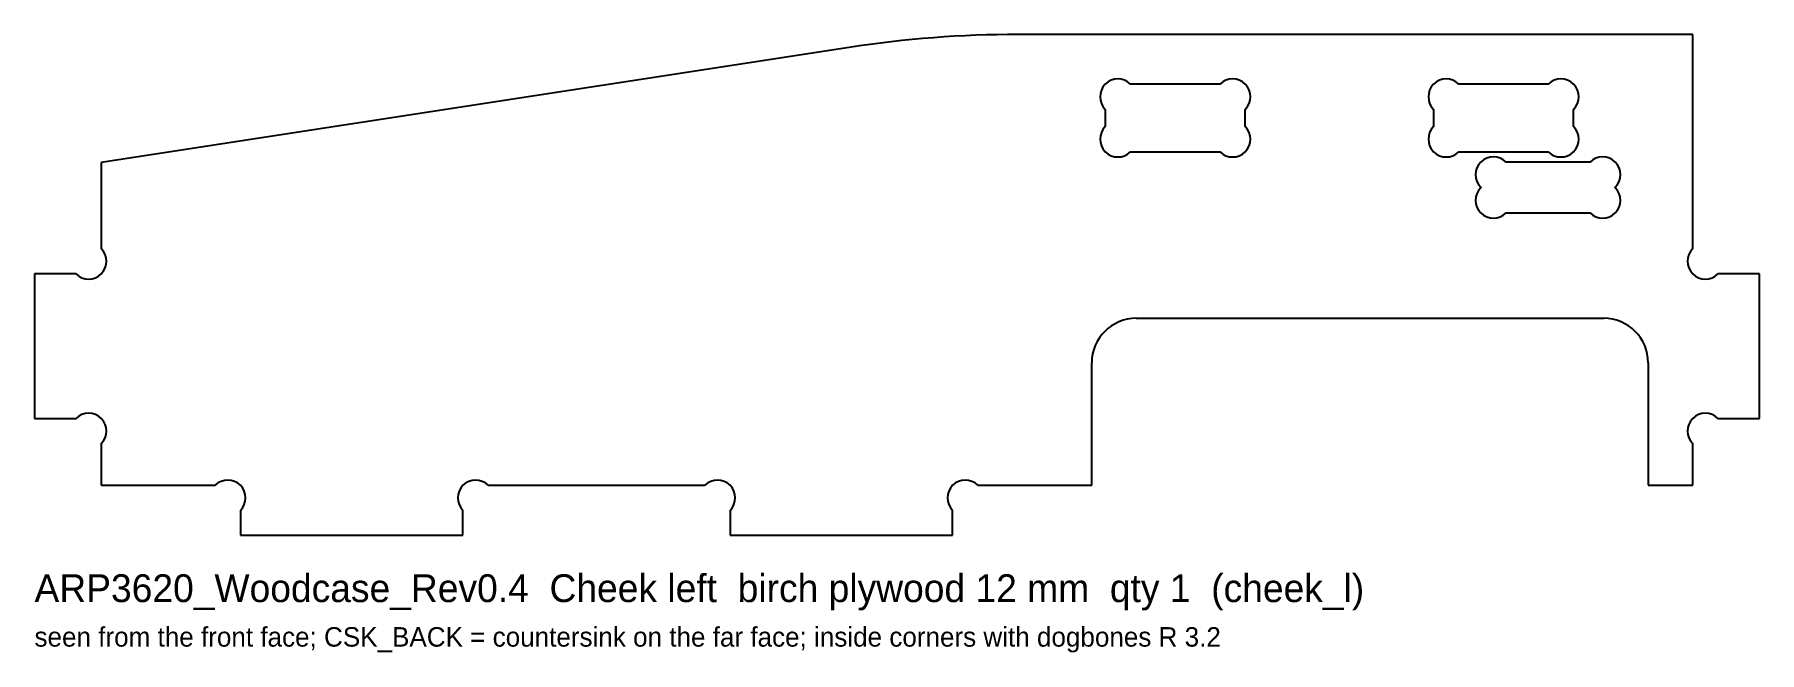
# Model space of a CAD drawing. Header units: millimetres. Extents: x 0 to 310, y -21 to 90.
import ezdxf

# ---------------------------------------------------------------- set-up
doc = ezdxf.new("R2010")
doc.units = ezdxf.units.MM
for name, color, linetype in [('CUTOUT', 1, 'CONTINUOUS'), ('NOTE', 8, 'CONTINUOUS'), ('OUTLINE', 7, 'CONTINUOUS')]:
    doc.layers.add(name, color=color, linetype=linetype)

msp = doc.modelspace()

# ---------------------------------------------------------------- linework, layer by layer
at = {"layer": 'CUTOUT'}
for p, q in [((213.0495, 81.075), (196.9505, 81.075)), ((272.0495, 81.075), (255.9505, 81.075)), ((192.425, 76.5495), (192.425, 73.4505)), ((217.575, 73.4505), (217.575, 76.5495)), ((251.425, 76.5495), (251.425, 73.4505)), ((276.575, 73.4505), (276.575, 76.5495)), ((196.9505, 68.925), (213.0495, 68.925)), ((255.9505, 68.925), (272.0495, 68.925)), ((279.5495, 67.075), (264.4505, 67.075)), ((259.925, 62.5495), (259.925, 62.4505)), ((284.075, 62.4505), (284.075, 62.5495)), ((264.4505, 57.925), (279.5495, 57.925))]:
    msp.add_line(p, q, dxfattribs=at)
for centre, start, end in [((194.6877, 78.8123), 45, 225), ((215.3123, 78.8123), 315, 135), ((253.6877, 78.8123), 45, 225), ((274.3123, 78.8123), 315, 135), ((194.6877, 71.1877), 135, 315), ((215.3123, 71.1877), 225, 45), ((253.6877, 71.1877), 135, 315), ((274.3123, 71.1877), 225, 45), ((262.1877, 64.8123), 45, 225), ((281.8123, 64.8123), 315, 135), ((262.1877, 60.1877), 135, 315), ((281.8123, 60.1877), 225, 45)]:
    msp.add_arc(centre, 3.2, start, end, dxfattribs=at)
at = {"layer": 'OUTLINE'}
for p, q in [((298, 90), (176.7946, 90)), ((298, 51.5255), (298, 90)), ((146.3832, 87.6743), (12, 67)), ((12, 67), (12, 51.5255)), ((7.4745, 47), (0, 47)), ((0, 47), (0, 21)), ((310, 47), (302.5255, 47)), ((310, 21), (310, 47)), ((198, 39), (282, 39)), ((190, 9), (190, 31)), ((290, 31), (290, 9)), ((0, 21), (7.4745, 21)), ((302.5255, 21), (310, 21)), ((12, 16.4745), (12, 9)), ((298, 9), (298, 16.4745)), ((12, 9), (32.4745, 9)), ((81.5255, 9), (120.4745, 9)), ((169.5255, 9), (190, 9)), ((290, 9), (298, 9)), ((37, 4.4745), (37, 0)), ((77, 0), (77, 4.4745)), ((125, 4.4745), (125, 0)), ((165, 0), (165, 4.4745)), ((37, 0), (77, 0)), ((125, 0), (165, 0))]:
    msp.add_line(p, q, dxfattribs=at)
for centre, radius, start, end in [((176.7946, -110), 200, 90, 98.7462), ((9.7373, 49.2627), 3.2, 225, 45), ((300.2627, 49.2627), 3.2, 135, 315), ((198, 31), 8, 90, 180), ((282, 31), 8, 0, 90), ((9.7373, 18.7373), 3.2, 315, 135), ((300.2627, 18.7373), 3.2, 45, 225), ((34.7373, 6.7373), 3.2, 315, 135), ((79.2627, 6.7373), 3.2, 45, 225), ((122.7373, 6.7373), 3.2, 315, 135), ((167.2627, 6.7373), 3.2, 45, 225)]:
    msp.add_arc(centre, radius, start, end, dxfattribs=at)

# ---------------------------------------------------------------- texts
at = {"layer": 'NOTE'}
for s, height, p in [('ARP3620_Woodcase_Rev0.4  Cheek left  birch plywood 12 mm  qty 1  (cheek_l)', 5, (0, -12)), ('seen from the front face; CSK_BACK = countersink on the far face; inside corners with dogbones R 3.2', 3.5, (0, -20))]:
    msp.add_text(s, height=height, dxfattribs=at).set_placement(p)

doc.saveas('drawing.dxf')
